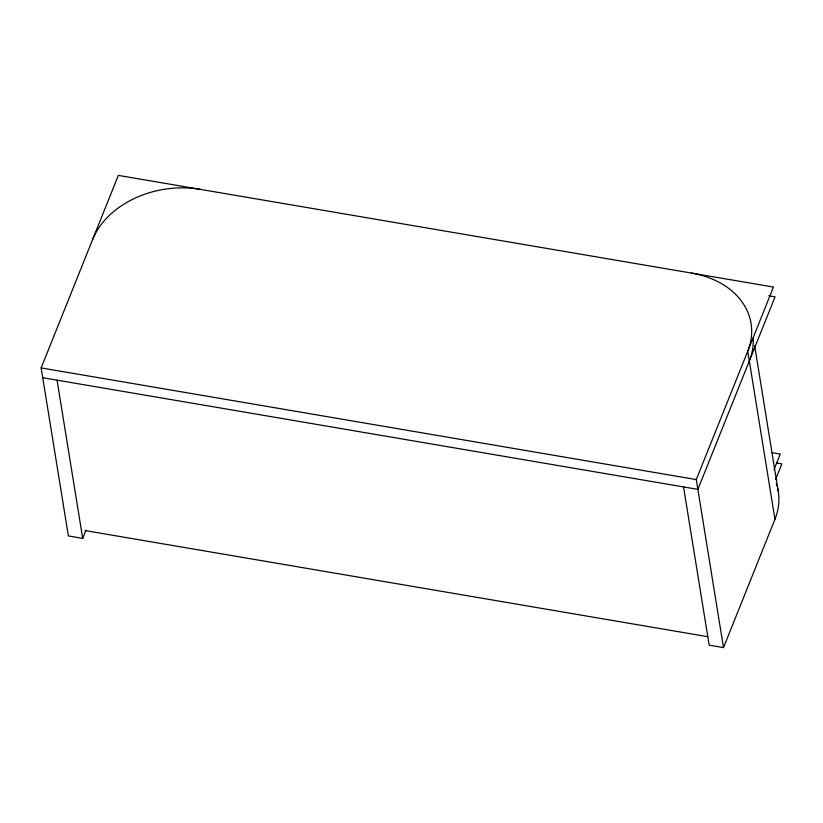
<?xml version="1.0" encoding="UTF-8"?>
<svg xmlns="http://www.w3.org/2000/svg" width="823" height="823" viewBox="0 0 823 823"><rect width="100%" height="100%" fill="white"/><g stroke="black" fill="none" stroke-linecap="round" stroke-linejoin="round"><path stroke-width="1.23" d="M86.034 530.074L82.701 538.396L68.371 535.948L41.15 367.912L118.337 175.392L773.466 287.052L696.279 479.572L723.499 647.608L709.169 645.16L683.543 486.928M774.042 469.583L780.266 454.07L771.439 452.568M775.636 479.387L781.85 463.874L776.809 463.01M723.499 647.608L774.957 519.262A86.312 65.048 -9.2 0 0 777.714 488.605M768.723 295.766L775.05 296.846L697.873 489.376L42.734 377.716M41.15 367.912L696.279 479.572M85.191 530.588L707.79 636.704M754.629 345.537L778.208 491.105M774.957 519.262L747.737 351.226A86.312 65.048 -9.2 0 0 691.577 273.092M57.065 380.164L82.701 538.396M776.326 483.667A86.312 65.048 -9.2 0 1 777.087 486.126M753.168 337.955A86.312 65.048 -9.2 0 1 749.331 361.019M92.608 239.565A86.312 65.048 -9.2 0 1 200.226 189.352"/></g></svg>
